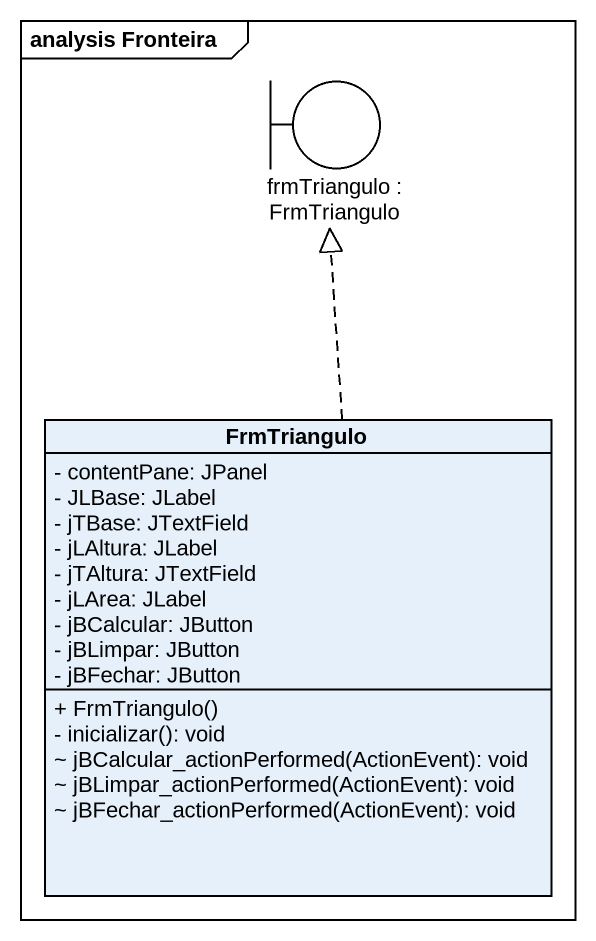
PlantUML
@startuml
mainframe analysis Fronteira
allowmixing
hide circle
hide empty members
skinparam classAttributeIconSize 0
boundary "frmTriangulo : FrmTriangulo" as frmTriangulo
class FrmTriangulo {
  - contentPane: JPanel
  - JLBase: JLabel
  - jTBase: JTextField
  - jLAltura: JLabel
  - jTAltura: JTextField
  - jLArea: JLabel
  - jBCalcular: JButton
  - jBLimpar: JButton
  - jBFechar: JButton
  + FrmTriangulo()
  - inicializar(): void
  ~ jBCalcular_actionPerformed(ActionEvent): void
  ~ jBLimpar_actionPerformed(ActionEvent): void
  ~ jBFechar_actionPerformed(ActionEvent): void
}
FrmTriangulo .up.|> frmTriangulo
@enduml
